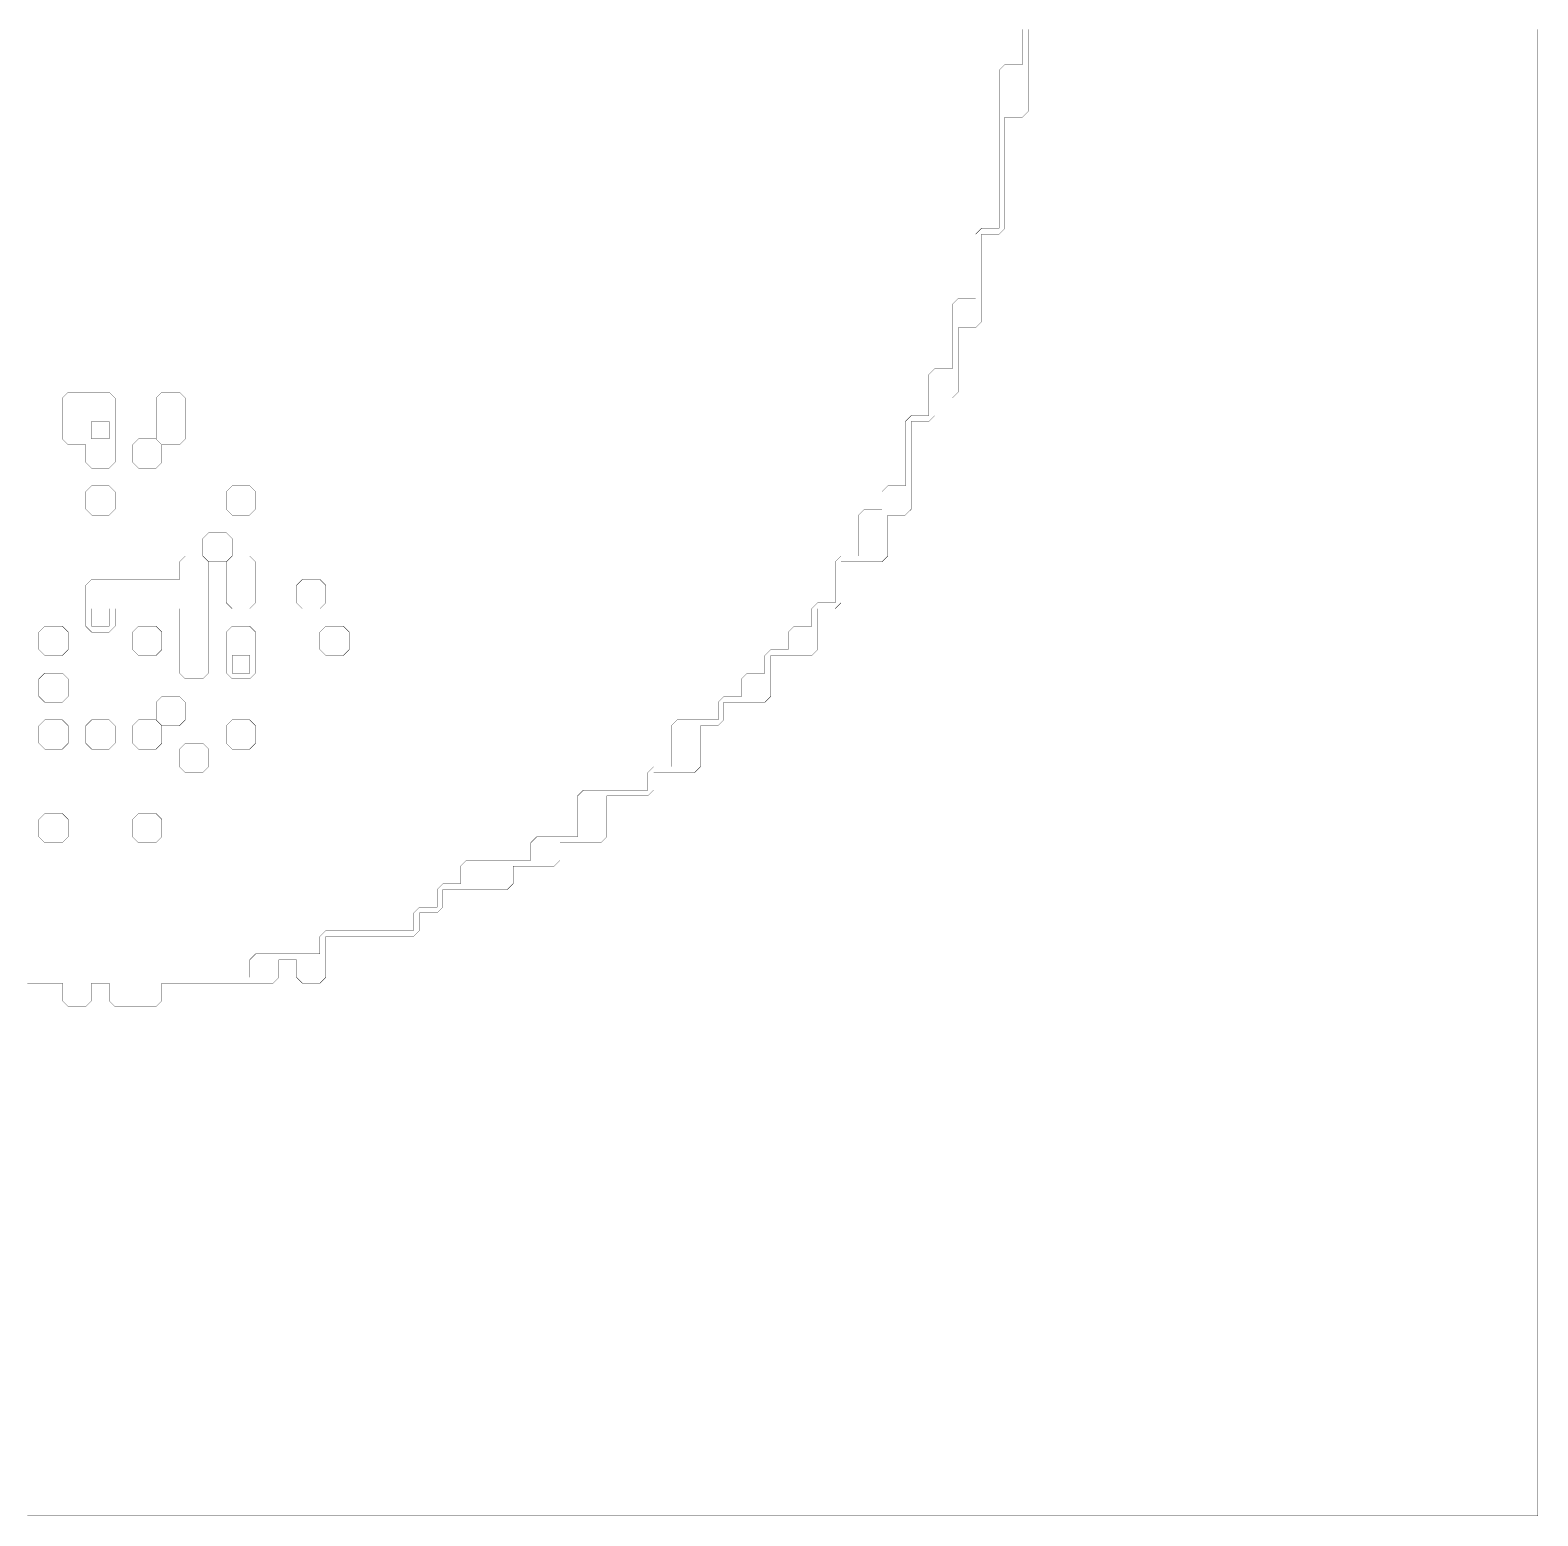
# Model space of a CAD drawing. Header units: metres. Extents: x 0 to 4990, y -4990 to 0.
# Drawn here: x 2476 to 4990, y -4990 to -2511 of the extents above; entities that cross this region are included whole.
import ezdxf

# ---------------------------------------------------------------- set-up
doc = ezdxf.new("R2010")
doc.units = ezdxf.units.M
doc.layers.add('conductor', color=1, linetype='Continuous')
doc.layers.add('substrate', color=5, linetype='Continuous')

msp = doc.modelspace()

# ---------------------------------------------------------------- linework, layer by layer
at = {"layer": 'conductor', "const_width": 0.5}
msp.add_lwpolyline([(2470.703125, -4091.796875), (2480.46875, -4091.796875), (2490.234375, -4091.796875), (2500, -4091.796875), (2509.765625, -4091.796875), (2519.53125, -4091.796875), (2529.296875, -4091.796875), (2539.0625, -4091.796875), (2548.828125, -4091.796875), (2558.59375, -4091.796875), (2568.359375, -4091.796875), (2578.125, -4091.796875), (2587.890625, -4091.796875), (2597.65625, -4091.796875), (2607.421875, -4091.796875), (2617.1875, -4091.796875), (2626.953125, -4091.796875), (2636.71875, -4091.796875), (2646.484375, -4091.796875), (2656.25, -4091.796875), (2666.015625, -4091.796875), (2675.78125, -4091.796875), (2685.546875, -4091.796875), (2695.3125, -4091.796875), (2705.078125, -4091.796875), (2714.84375, -4091.796875), (2724.609375, -4091.796875), (2734.375, -4091.796875), (2744.140625, -4091.796875), (2753.90625, -4091.796875), (2763.671875, -4091.796875), (2773.4375, -4091.796875), (2783.203125, -4091.796875), (2792.96875, -4091.796875), (2802.734375, -4091.796875), (2812.5, -4091.796875), (2822.265625, -4091.796875), (2832.03125, -4091.796875), (2841.796875, -4091.796875), (2841.796875, -4082.03125), (2841.796875, -4072.265625), (2841.796875, -4062.5), (2851.5625, -4052.734375), (2861.328125, -4052.734375), (2871.09375, -4052.734375), (2880.859375, -4052.734375), (2890.625, -4052.734375), (2900.390625, -4052.734375), (2910.15625, -4052.734375), (2919.921875, -4052.734375), (2929.6875, -4052.734375), (2939.453125, -4052.734375), (2949.21875, -4052.734375), (2958.984375, -4052.734375), (2958.984375, -4042.96875), (2958.984375, -4033.203125), (2958.984375, -4023.4375), (2968.75, -4013.671875), (2978.515625, -4013.671875), (2988.28125, -4013.671875), (2998.046875, -4013.671875), (3007.8125, -4013.671875), (3017.578125, -4013.671875), (3027.34375, -4013.671875), (3037.109375, -4013.671875), (3046.875, -4013.671875), (3056.640625, -4013.671875), (3066.40625, -4013.671875), (3076.171875, -4013.671875), (3085.9375, -4013.671875), (3095.703125, -4013.671875), (3105.46875, -4013.671875), (3115.234375, -4013.671875), (3115.234375, -4003.90625), (3115.234375, -3994.140625), (3115.234375, -3984.375), (3125, -3974.609375), (3134.765625, -3974.609375), (3144.53125, -3974.609375), (3154.296875, -3974.609375), (3154.296875, -3964.84375), (3154.296875, -3955.078125), (3154.296875, -3945.3125), (3164.0625, -3935.546875), (3173.828125, -3935.546875), (3183.59375, -3935.546875), (3193.359375, -3935.546875), (3193.359375, -3925.78125), (3193.359375, -3916.015625), (3193.359375, -3906.25), (3203.125, -3896.484375), (3212.890625, -3896.484375), (3222.65625, -3896.484375), (3232.421875, -3896.484375), (3242.1875, -3896.484375), (3251.953125, -3896.484375), (3261.71875, -3896.484375), (3271.484375, -3896.484375), (3281.25, -3896.484375), (3291.015625, -3896.484375), (3300.78125, -3896.484375), (3310.546875, -3896.484375), (3310.546875, -3886.71875), (3310.546875, -3876.953125), (3310.546875, -3867.1875), (3320.3125, -3857.421875), (3330.078125, -3857.421875), (3339.84375, -3857.421875), (3349.609375, -3857.421875), (3359.375, -3857.421875), (3369.140625, -3857.421875), (3378.90625, -3857.421875), (3388.671875, -3857.421875), (3388.671875, -3847.65625), (3388.671875, -3837.890625), (3388.671875, -3828.125), (3388.671875, -3818.359375), (3388.671875, -3808.59375), (3388.671875, -3798.828125), (3388.671875, -3789.0625), (3398.4375, -3779.296875), (3408.203125, -3779.296875), (3417.96875, -3779.296875), (3427.734375, -3779.296875), (3437.5, -3779.296875), (3447.265625, -3779.296875), (3457.03125, -3779.296875), (3466.796875, -3779.296875), (3476.5625, -3779.296875), (3486.328125, -3779.296875), (3496.09375, -3779.296875), (3505.859375, -3779.296875), (3505.859375, -3769.53125), (3505.859375, -3759.765625), (3505.859375, -3750), (3515.625, -3740.234375), (3525.390625, -3740.234375), (3535.15625, -3740.234375), (3544.921875, -3740.234375), (3544.921875, -3730.46875), (3544.921875, -3720.703125), (3544.921875, -3710.9375), (3544.921875, -3701.171875), (3544.921875, -3691.40625), (3544.921875, -3681.640625), (3544.921875, -3671.875), (3554.6875, -3662.109375), (3564.453125, -3662.109375), (3574.21875, -3662.109375), (3583.984375, -3662.109375), (3593.75, -3662.109375), (3603.515625, -3662.109375), (3613.28125, -3662.109375), (3623.046875, -3662.109375), (3623.046875, -3652.34375), (3623.046875, -3642.578125), (3623.046875, -3632.8125), (3632.8125, -3623.046875), (3642.578125, -3623.046875), (3652.34375, -3623.046875), (3662.109375, -3623.046875), (3662.109375, -3613.28125), (3662.109375, -3603.515625), (3662.109375, -3593.75), (3671.875, -3583.984375), (3681.640625, -3583.984375), (3691.40625, -3583.984375), (3701.171875, -3583.984375), (3701.171875, -3574.21875), (3701.171875, -3564.453125), (3701.171875, -3554.6875), (3710.9375, -3544.921875), (3720.703125, -3544.921875), (3730.46875, -3544.921875), (3740.234375, -3544.921875), (3740.234375, -3535.15625), (3740.234375, -3525.390625), (3740.234375, -3515.625), (3750, -3505.859375), (3759.765625, -3505.859375), (3769.53125, -3505.859375), (3779.296875, -3505.859375), (3779.296875, -3496.09375), (3779.296875, -3486.328125), (3779.296875, -3476.5625), (3789.0625, -3466.796875), (3798.828125, -3466.796875), (3808.59375, -3466.796875), (3818.359375, -3466.796875), (3818.359375, -3457.03125), (3818.359375, -3447.265625), (3818.359375, -3437.5), (3818.359375, -3427.734375), (3818.359375, -3417.96875), (3818.359375, -3408.203125), (3818.359375, -3398.4375), (3828.125, -3388.671875), (3837.890625, -3388.671875), (3847.65625, -3388.671875), (3857.421875, -3388.671875), (3857.421875, -3378.90625), (3857.421875, -3369.140625), (3857.421875, -3359.375), (3857.421875, -3349.609375), (3857.421875, -3339.84375), (3857.421875, -3330.078125), (3857.421875, -3320.3125), (3867.1875, -3310.546875), (3876.953125, -3310.546875), (3886.71875, -3310.546875), (3896.484375, -3310.546875), (3896.484375, -3300.78125), (3896.484375, -3291.015625), (3896.484375, -3281.25), (3906.25, -3271.484375), (3916.015625, -3271.484375), (3925.78125, -3271.484375), (3935.546875, -3271.484375), (3935.546875, -3261.71875), (3935.546875, -3251.953125), (3935.546875, -3242.1875), (3935.546875, -3232.421875), (3935.546875, -3222.65625), (3935.546875, -3212.890625), (3935.546875, -3203.125), (3935.546875, -3193.359375), (3935.546875, -3183.59375), (3935.546875, -3173.828125), (3935.546875, -3164.0625), (3945.3125, -3154.296875), (3955.078125, -3154.296875), (3964.84375, -3154.296875), (3974.609375, -3154.296875), (3974.609375, -3144.53125), (3974.609375, -3134.765625), (3974.609375, -3125), (3974.609375, -3115.234375), (3974.609375, -3105.46875), (3974.609375, -3095.703125), (3974.609375, -3085.9375), (3984.375, -3076.171875), (3994.140625, -3076.171875), (4003.90625, -3076.171875), (4013.671875, -3076.171875), (4013.671875, -3066.40625), (4013.671875, -3056.640625), (4013.671875, -3046.875), (4013.671875, -3037.109375), (4013.671875, -3027.34375), (4013.671875, -3017.578125), (4013.671875, -3007.8125), (4013.671875, -2998.046875), (4013.671875, -2988.28125), (4013.671875, -2978.515625), (4013.671875, -2968.75), (4023.4375, -2958.984375), (4033.203125, -2958.984375), (4042.96875, -2958.984375), (4052.734375, -2958.984375), (4052.734375, -2949.21875), (4052.734375, -2939.453125), (4052.734375, -2929.6875), (4052.734375, -2919.921875), (4052.734375, -2910.15625), (4052.734375, -2900.390625), (4052.734375, -2890.625), (4052.734375, -2880.859375), (4052.734375, -2871.09375), (4052.734375, -2861.328125), (4052.734375, -2851.5625), (4062.5, -2841.796875), (4072.265625, -2841.796875), (4082.03125, -2841.796875), (4091.796875, -2841.796875), (4091.796875, -2832.03125), (4091.796875, -2822.265625), (4091.796875, -2812.5), (4091.796875, -2802.734375), (4091.796875, -2792.96875), (4091.796875, -2783.203125), (4091.796875, -2773.4375), (4091.796875, -2763.671875), (4091.796875, -2753.90625), (4091.796875, -2744.140625), (4091.796875, -2734.375), (4091.796875, -2724.609375), (4091.796875, -2714.84375), (4091.796875, -2705.078125), (4091.796875, -2695.3125), (4091.796875, -2685.546875), (4091.796875, -2675.78125), (4091.796875, -2666.015625), (4091.796875, -2656.25), (4091.796875, -2646.484375), (4091.796875, -2636.71875), (4091.796875, -2626.953125), (4091.796875, -2617.1875), (4091.796875, -2607.421875), (4091.796875, -2597.65625), (4091.796875, -2587.890625), (4091.796875, -2578.125), (4101.5625, -2568.359375), (4111.328125, -2568.359375), (4121.09375, -2568.359375), (4130.859375, -2568.359375), (4130.859375, -2558.59375), (4130.859375, -2548.828125), (4130.859375, -2539.0625), (4130.859375, -2529.296875), (4130.859375, -2519.53125), (4130.859375, -2509.765625)], dxfattribs=at)
for points in [[(2529.296875, -3125), (2539.0625, -3115.234375), (2548.828125, -3115.234375), (2558.59375, -3115.234375), (2568.359375, -3115.234375), (2578.125, -3115.234375), (2587.890625, -3115.234375), (2597.65625, -3115.234375), (2607.421875, -3115.234375), (2617.1875, -3125), (2617.1875, -3134.765625), (2617.1875, -3144.53125), (2617.1875, -3154.296875), (2617.1875, -3164.0625), (2617.1875, -3173.828125), (2617.1875, -3183.59375), (2617.1875, -3193.359375), (2617.1875, -3203.125), (2617.1875, -3212.890625), (2617.1875, -3222.65625), (2617.1875, -3232.421875), (2607.421875, -3242.1875), (2597.65625, -3242.1875), (2587.890625, -3242.1875), (2578.125, -3242.1875), (2568.359375, -3232.421875), (2568.359375, -3222.65625), (2568.359375, -3212.890625), (2568.359375, -3203.125), (2558.59375, -3203.125), (2548.828125, -3203.125), (2539.0625, -3203.125), (2529.296875, -3193.359375), (2529.296875, -3183.59375), (2529.296875, -3173.828125), (2529.296875, -3164.0625), (2529.296875, -3154.296875), (2529.296875, -3144.53125), (2529.296875, -3134.765625)], [(2685.546875, -3125), (2695.3125, -3115.234375), (2705.078125, -3115.234375), (2714.84375, -3115.234375), (2724.609375, -3115.234375), (2734.375, -3125), (2734.375, -3134.765625), (2734.375, -3144.53125), (2734.375, -3154.296875), (2734.375, -3164.0625), (2734.375, -3173.828125), (2734.375, -3183.59375), (2734.375, -3193.359375), (2724.609375, -3203.125), (2714.84375, -3203.125), (2705.078125, -3203.125), (2695.3125, -3203.125), (2685.546875, -3193.359375), (2685.546875, -3183.59375), (2685.546875, -3173.828125), (2685.546875, -3164.0625), (2685.546875, -3154.296875), (2685.546875, -3144.53125), (2685.546875, -3134.765625)], [(2646.484375, -3203.125), (2656.25, -3193.359375), (2666.015625, -3193.359375), (2675.78125, -3193.359375), (2685.546875, -3193.359375), (2695.3125, -3203.125), (2695.3125, -3212.890625), (2695.3125, -3222.65625), (2695.3125, -3232.421875), (2685.546875, -3242.1875), (2675.78125, -3242.1875), (2666.015625, -3242.1875), (2656.25, -3242.1875), (2646.484375, -3232.421875), (2646.484375, -3222.65625), (2646.484375, -3212.890625)], [(2568.359375, -3281.25), (2578.125, -3271.484375), (2587.890625, -3271.484375), (2597.65625, -3271.484375), (2607.421875, -3271.484375), (2617.1875, -3281.25), (2617.1875, -3291.015625), (2617.1875, -3300.78125), (2617.1875, -3310.546875), (2607.421875, -3320.3125), (2597.65625, -3320.3125), (2587.890625, -3320.3125), (2578.125, -3320.3125), (2568.359375, -3310.546875), (2568.359375, -3300.78125), (2568.359375, -3291.015625)], [(2802.734375, -3281.25), (2812.5, -3271.484375), (2822.265625, -3271.484375), (2832.03125, -3271.484375), (2841.796875, -3271.484375), (2851.5625, -3281.25), (2851.5625, -3291.015625), (2851.5625, -3300.78125), (2851.5625, -3310.546875), (2841.796875, -3320.3125), (2832.03125, -3320.3125), (2822.265625, -3320.3125), (2812.5, -3320.3125), (2802.734375, -3310.546875), (2802.734375, -3300.78125), (2802.734375, -3291.015625)], [(2763.671875, -3359.375), (2773.4375, -3349.609375), (2783.203125, -3349.609375), (2792.96875, -3349.609375), (2802.734375, -3349.609375), (2812.5, -3359.375), (2812.5, -3369.140625), (2812.5, -3378.90625), (2812.5, -3388.671875), (2802.734375, -3398.4375), (2792.96875, -3398.4375), (2783.203125, -3398.4375), (2773.4375, -3398.4375), (2763.671875, -3388.671875), (2763.671875, -3378.90625), (2763.671875, -3369.140625)], [(2724.609375, -3398.4375), (2734.375, -3388.671875), (2744.140625, -3388.671875), (2753.90625, -3388.671875), (2763.671875, -3388.671875), (2773.4375, -3398.4375), (2773.4375, -3408.203125), (2773.4375, -3417.96875), (2773.4375, -3427.734375), (2773.4375, -3437.5), (2773.4375, -3447.265625), (2773.4375, -3457.03125), (2773.4375, -3466.796875), (2773.4375, -3476.5625), (2773.4375, -3486.328125), (2773.4375, -3496.09375), (2773.4375, -3505.859375), (2773.4375, -3515.625), (2773.4375, -3525.390625), (2773.4375, -3535.15625), (2773.4375, -3544.921875), (2773.4375, -3554.6875), (2773.4375, -3564.453125), (2773.4375, -3574.21875), (2773.4375, -3583.984375), (2763.671875, -3593.75), (2753.90625, -3593.75), (2744.140625, -3593.75), (2734.375, -3593.75), (2724.609375, -3583.984375), (2724.609375, -3574.21875), (2724.609375, -3564.453125), (2724.609375, -3554.6875), (2724.609375, -3544.921875), (2724.609375, -3535.15625), (2724.609375, -3525.390625), (2724.609375, -3515.625), (2724.609375, -3505.859375), (2724.609375, -3496.09375), (2724.609375, -3486.328125), (2724.609375, -3476.5625), (2714.84375, -3476.5625), (2705.078125, -3476.5625), (2695.3125, -3476.5625), (2685.546875, -3476.5625), (2675.78125, -3476.5625), (2666.015625, -3476.5625), (2656.25, -3476.5625), (2646.484375, -3476.5625), (2636.71875, -3476.5625), (2626.953125, -3476.5625), (2617.1875, -3476.5625), (2617.1875, -3486.328125), (2617.1875, -3496.09375), (2617.1875, -3505.859375), (2607.421875, -3515.625), (2597.65625, -3515.625), (2587.890625, -3515.625), (2578.125, -3515.625), (2568.359375, -3505.859375), (2568.359375, -3496.09375), (2568.359375, -3486.328125), (2568.359375, -3476.5625), (2568.359375, -3466.796875), (2568.359375, -3457.03125), (2568.359375, -3447.265625), (2568.359375, -3437.5), (2578.125, -3427.734375), (2587.890625, -3427.734375), (2597.65625, -3427.734375), (2607.421875, -3427.734375), (2617.1875, -3427.734375), (2626.953125, -3427.734375), (2636.71875, -3427.734375), (2646.484375, -3427.734375), (2656.25, -3427.734375), (2666.015625, -3427.734375), (2675.78125, -3427.734375), (2685.546875, -3427.734375), (2695.3125, -3427.734375), (2705.078125, -3427.734375), (2714.84375, -3427.734375), (2724.609375, -3427.734375), (2724.609375, -3417.96875), (2724.609375, -3408.203125)], [(2802.734375, -3398.4375), (2812.5, -3388.671875), (2822.265625, -3388.671875), (2832.03125, -3388.671875), (2841.796875, -3388.671875), (2851.5625, -3398.4375), (2851.5625, -3408.203125), (2851.5625, -3417.96875), (2851.5625, -3427.734375), (2851.5625, -3437.5), (2851.5625, -3447.265625), (2851.5625, -3457.03125), (2851.5625, -3466.796875), (2841.796875, -3476.5625), (2832.03125, -3476.5625), (2822.265625, -3476.5625), (2812.5, -3476.5625), (2802.734375, -3466.796875), (2802.734375, -3457.03125), (2802.734375, -3447.265625), (2802.734375, -3437.5), (2802.734375, -3427.734375), (2802.734375, -3417.96875), (2802.734375, -3408.203125)], [(2919.921875, -3437.5), (2929.6875, -3427.734375), (2939.453125, -3427.734375), (2949.21875, -3427.734375), (2958.984375, -3427.734375), (2968.75, -3437.5), (2968.75, -3447.265625), (2968.75, -3457.03125), (2968.75, -3466.796875), (2958.984375, -3476.5625), (2949.21875, -3476.5625), (2939.453125, -3476.5625), (2929.6875, -3476.5625), (2919.921875, -3466.796875), (2919.921875, -3457.03125), (2919.921875, -3447.265625)], [(2490.234375, -3515.625), (2500, -3505.859375), (2509.765625, -3505.859375), (2519.53125, -3505.859375), (2529.296875, -3505.859375), (2539.0625, -3515.625), (2539.0625, -3525.390625), (2539.0625, -3535.15625), (2539.0625, -3544.921875), (2529.296875, -3554.6875), (2519.53125, -3554.6875), (2509.765625, -3554.6875), (2500, -3554.6875), (2490.234375, -3544.921875), (2490.234375, -3535.15625), (2490.234375, -3525.390625)], [(2646.484375, -3515.625), (2656.25, -3505.859375), (2666.015625, -3505.859375), (2675.78125, -3505.859375), (2685.546875, -3505.859375), (2695.3125, -3515.625), (2695.3125, -3525.390625), (2695.3125, -3535.15625), (2695.3125, -3544.921875), (2685.546875, -3554.6875), (2675.78125, -3554.6875), (2666.015625, -3554.6875), (2656.25, -3554.6875), (2646.484375, -3544.921875), (2646.484375, -3535.15625), (2646.484375, -3525.390625)], [(2802.734375, -3515.625), (2812.5, -3505.859375), (2822.265625, -3505.859375), (2832.03125, -3505.859375), (2841.796875, -3505.859375), (2851.5625, -3515.625), (2851.5625, -3525.390625), (2851.5625, -3535.15625), (2851.5625, -3544.921875), (2851.5625, -3554.6875), (2851.5625, -3564.453125), (2851.5625, -3574.21875), (2851.5625, -3583.984375), (2841.796875, -3593.75), (2832.03125, -3593.75), (2822.265625, -3593.75), (2812.5, -3593.75), (2802.734375, -3583.984375), (2802.734375, -3574.21875), (2802.734375, -3564.453125), (2802.734375, -3554.6875), (2802.734375, -3544.921875), (2802.734375, -3535.15625), (2802.734375, -3525.390625)], [(2958.984375, -3515.625), (2968.75, -3505.859375), (2978.515625, -3505.859375), (2988.28125, -3505.859375), (2998.046875, -3505.859375), (3007.8125, -3515.625), (3007.8125, -3525.390625), (3007.8125, -3535.15625), (3007.8125, -3544.921875), (2998.046875, -3554.6875), (2988.28125, -3554.6875), (2978.515625, -3554.6875), (2968.75, -3554.6875), (2958.984375, -3544.921875), (2958.984375, -3535.15625), (2958.984375, -3525.390625)], [(2490.234375, -3593.75), (2500, -3583.984375), (2509.765625, -3583.984375), (2519.53125, -3583.984375), (2529.296875, -3583.984375), (2539.0625, -3593.75), (2539.0625, -3603.515625), (2539.0625, -3613.28125), (2539.0625, -3623.046875), (2529.296875, -3632.8125), (2519.53125, -3632.8125), (2509.765625, -3632.8125), (2500, -3632.8125), (2490.234375, -3623.046875), (2490.234375, -3613.28125), (2490.234375, -3603.515625)], [(2685.546875, -3632.8125), (2695.3125, -3623.046875), (2705.078125, -3623.046875), (2714.84375, -3623.046875), (2724.609375, -3623.046875), (2734.375, -3632.8125), (2734.375, -3642.578125), (2734.375, -3652.34375), (2734.375, -3662.109375), (2724.609375, -3671.875), (2714.84375, -3671.875), (2705.078125, -3671.875), (2695.3125, -3671.875), (2685.546875, -3662.109375), (2685.546875, -3652.34375), (2685.546875, -3642.578125)], [(2490.234375, -3671.875), (2500, -3662.109375), (2509.765625, -3662.109375), (2519.53125, -3662.109375), (2529.296875, -3662.109375), (2539.0625, -3671.875), (2539.0625, -3681.640625), (2539.0625, -3691.40625), (2539.0625, -3701.171875), (2529.296875, -3710.9375), (2519.53125, -3710.9375), (2509.765625, -3710.9375), (2500, -3710.9375), (2490.234375, -3701.171875), (2490.234375, -3691.40625), (2490.234375, -3681.640625)], [(2568.359375, -3671.875), (2578.125, -3662.109375), (2587.890625, -3662.109375), (2597.65625, -3662.109375), (2607.421875, -3662.109375), (2617.1875, -3671.875), (2617.1875, -3681.640625), (2617.1875, -3691.40625), (2617.1875, -3701.171875), (2607.421875, -3710.9375), (2597.65625, -3710.9375), (2587.890625, -3710.9375), (2578.125, -3710.9375), (2568.359375, -3701.171875), (2568.359375, -3691.40625), (2568.359375, -3681.640625)], [(2646.484375, -3671.875), (2656.25, -3662.109375), (2666.015625, -3662.109375), (2675.78125, -3662.109375), (2685.546875, -3662.109375), (2695.3125, -3671.875), (2695.3125, -3681.640625), (2695.3125, -3691.40625), (2695.3125, -3701.171875), (2685.546875, -3710.9375), (2675.78125, -3710.9375), (2666.015625, -3710.9375), (2656.25, -3710.9375), (2646.484375, -3701.171875), (2646.484375, -3691.40625), (2646.484375, -3681.640625)], [(2802.734375, -3671.875), (2812.5, -3662.109375), (2822.265625, -3662.109375), (2832.03125, -3662.109375), (2841.796875, -3662.109375), (2851.5625, -3671.875), (2851.5625, -3681.640625), (2851.5625, -3691.40625), (2851.5625, -3701.171875), (2841.796875, -3710.9375), (2832.03125, -3710.9375), (2822.265625, -3710.9375), (2812.5, -3710.9375), (2802.734375, -3701.171875), (2802.734375, -3691.40625), (2802.734375, -3681.640625)], [(2724.609375, -3710.9375), (2734.375, -3701.171875), (2744.140625, -3701.171875), (2753.90625, -3701.171875), (2763.671875, -3701.171875), (2773.4375, -3710.9375), (2773.4375, -3720.703125), (2773.4375, -3730.46875), (2773.4375, -3740.234375), (2763.671875, -3750), (2753.90625, -3750), (2744.140625, -3750), (2734.375, -3750), (2724.609375, -3740.234375), (2724.609375, -3730.46875), (2724.609375, -3720.703125)], [(2490.234375, -3828.125), (2500, -3818.359375), (2509.765625, -3818.359375), (2519.53125, -3818.359375), (2529.296875, -3818.359375), (2539.0625, -3828.125), (2539.0625, -3837.890625), (2539.0625, -3847.65625), (2539.0625, -3857.421875), (2529.296875, -3867.1875), (2519.53125, -3867.1875), (2509.765625, -3867.1875), (2500, -3867.1875), (2490.234375, -3857.421875), (2490.234375, -3847.65625), (2490.234375, -3837.890625)], [(2646.484375, -3828.125), (2656.25, -3818.359375), (2666.015625, -3818.359375), (2675.78125, -3818.359375), (2685.546875, -3818.359375), (2695.3125, -3828.125), (2695.3125, -3837.890625), (2695.3125, -3847.65625), (2695.3125, -3857.421875), (2685.546875, -3867.1875), (2675.78125, -3867.1875), (2666.015625, -3867.1875), (2656.25, -3867.1875), (2646.484375, -3857.421875), (2646.484375, -3847.65625), (2646.484375, -3837.890625)]]:
    msp.add_lwpolyline(points, close=True, dxfattribs=at)
at = {"layer": 'substrate', "const_width": 0.5}
for points in [[(2470.703125, -4990.234375), (2480.46875, -4990.234375), (2490.234375, -4990.234375), (2500, -4990.234375), (2509.765625, -4990.234375), (2519.53125, -4990.234375), (2529.296875, -4990.234375), (2539.0625, -4990.234375), (2548.828125, -4990.234375), (2558.59375, -4990.234375), (2568.359375, -4990.234375), (2578.125, -4990.234375), (2587.890625, -4990.234375), (2597.65625, -4990.234375), (2607.421875, -4990.234375), (2617.1875, -4990.234375), (2626.953125, -4990.234375), (2636.71875, -4990.234375), (2646.484375, -4990.234375), (2656.25, -4990.234375), (2666.015625, -4990.234375), (2675.78125, -4990.234375), (2685.546875, -4990.234375), (2695.3125, -4990.234375), (2705.078125, -4990.234375), (2714.84375, -4990.234375), (2724.609375, -4990.234375), (2734.375, -4990.234375), (2744.140625, -4990.234375), (2753.90625, -4990.234375), (2763.671875, -4990.234375), (2773.4375, -4990.234375), (2783.203125, -4990.234375), (2792.96875, -4990.234375), (2802.734375, -4990.234375), (2812.5, -4990.234375), (2822.265625, -4990.234375), (2832.03125, -4990.234375), (2841.796875, -4990.234375), (2851.5625, -4990.234375), (2861.328125, -4990.234375), (2871.09375, -4990.234375), (2880.859375, -4990.234375), (2890.625, -4990.234375), (2900.390625, -4990.234375), (2910.15625, -4990.234375), (2919.921875, -4990.234375), (2929.6875, -4990.234375), (2939.453125, -4990.234375), (2949.21875, -4990.234375), (2958.984375, -4990.234375), (2968.75, -4990.234375), (2978.515625, -4990.234375), (2988.28125, -4990.234375), (2998.046875, -4990.234375), (3007.8125, -4990.234375), (3017.578125, -4990.234375), (3027.34375, -4990.234375), (3037.109375, -4990.234375), (3046.875, -4990.234375), (3056.640625, -4990.234375), (3066.40625, -4990.234375), (3076.171875, -4990.234375), (3085.9375, -4990.234375), (3095.703125, -4990.234375), (3105.46875, -4990.234375), (3115.234375, -4990.234375), (3125, -4990.234375), (3134.765625, -4990.234375), (3144.53125, -4990.234375), (3154.296875, -4990.234375), (3164.0625, -4990.234375), (3173.828125, -4990.234375), (3183.59375, -4990.234375), (3193.359375, -4990.234375), (3203.125, -4990.234375), (3212.890625, -4990.234375), (3222.65625, -4990.234375), (3232.421875, -4990.234375), (3242.1875, -4990.234375), (3251.953125, -4990.234375), (3261.71875, -4990.234375), (3271.484375, -4990.234375), (3281.25, -4990.234375), (3291.015625, -4990.234375), (3300.78125, -4990.234375), (3310.546875, -4990.234375), (3320.3125, -4990.234375), (3330.078125, -4990.234375), (3339.84375, -4990.234375), (3349.609375, -4990.234375), (3359.375, -4990.234375), (3369.140625, -4990.234375), (3378.90625, -4990.234375), (3388.671875, -4990.234375), (3398.4375, -4990.234375), (3408.203125, -4990.234375), (3417.96875, -4990.234375), (3427.734375, -4990.234375), (3437.5, -4990.234375), (3447.265625, -4990.234375), (3457.03125, -4990.234375), (3466.796875, -4990.234375), (3476.5625, -4990.234375), (3486.328125, -4990.234375), (3496.09375, -4990.234375), (3505.859375, -4990.234375), (3515.625, -4990.234375), (3525.390625, -4990.234375), (3535.15625, -4990.234375), (3544.921875, -4990.234375), (3554.6875, -4990.234375), (3564.453125, -4990.234375), (3574.21875, -4990.234375), (3583.984375, -4990.234375), (3593.75, -4990.234375), (3603.515625, -4990.234375), (3613.28125, -4990.234375), (3623.046875, -4990.234375), (3632.8125, -4990.234375), (3642.578125, -4990.234375), (3652.34375, -4990.234375), (3662.109375, -4990.234375), (3671.875, -4990.234375), (3681.640625, -4990.234375), (3691.40625, -4990.234375), (3701.171875, -4990.234375), (3710.9375, -4990.234375), (3720.703125, -4990.234375), (3730.46875, -4990.234375), (3740.234375, -4990.234375), (3750, -4990.234375), (3759.765625, -4990.234375), (3769.53125, -4990.234375), (3779.296875, -4990.234375), (3789.0625, -4990.234375), (3798.828125, -4990.234375), (3808.59375, -4990.234375), (3818.359375, -4990.234375), (3828.125, -4990.234375), (3837.890625, -4990.234375), (3847.65625, -4990.234375), (3857.421875, -4990.234375), (3867.1875, -4990.234375), (3876.953125, -4990.234375), (3886.71875, -4990.234375), (3896.484375, -4990.234375), (3906.25, -4990.234375), (3916.015625, -4990.234375), (3925.78125, -4990.234375), (3935.546875, -4990.234375), (3945.3125, -4990.234375), (3955.078125, -4990.234375), (3964.84375, -4990.234375), (3974.609375, -4990.234375), (3984.375, -4990.234375), (3994.140625, -4990.234375), (4003.90625, -4990.234375), (4013.671875, -4990.234375), (4023.4375, -4990.234375), (4033.203125, -4990.234375), (4042.96875, -4990.234375), (4052.734375, -4990.234375), (4062.5, -4990.234375), (4072.265625, -4990.234375), (4082.03125, -4990.234375), (4091.796875, -4990.234375), (4101.5625, -4990.234375), (4111.328125, -4990.234375), (4121.09375, -4990.234375), (4130.859375, -4990.234375), (4140.625, -4990.234375), (4150.390625, -4990.234375), (4160.15625, -4990.234375), (4169.921875, -4990.234375), (4179.6875, -4990.234375), (4189.453125, -4990.234375), (4199.21875, -4990.234375), (4208.984375, -4990.234375), (4218.75, -4990.234375), (4228.515625, -4990.234375), (4238.28125, -4990.234375), (4248.046875, -4990.234375), (4257.8125, -4990.234375), (4267.578125, -4990.234375), (4277.34375, -4990.234375), (4287.109375, -4990.234375), (4296.875, -4990.234375), (4306.640625, -4990.234375), (4316.40625, -4990.234375), (4326.171875, -4990.234375), (4335.9375, -4990.234375), (4345.703125, -4990.234375), (4355.46875, -4990.234375), (4365.234375, -4990.234375), (4375, -4990.234375), (4384.765625, -4990.234375), (4394.53125, -4990.234375), (4404.296875, -4990.234375), (4414.0625, -4990.234375), (4423.828125, -4990.234375), (4433.59375, -4990.234375), (4443.359375, -4990.234375), (4453.125, -4990.234375), (4462.890625, -4990.234375), (4472.65625, -4990.234375), (4482.421875, -4990.234375), (4492.1875, -4990.234375), (4501.953125, -4990.234375), (4511.71875, -4990.234375), (4521.484375, -4990.234375), (4531.25, -4990.234375), (4541.015625, -4990.234375), (4550.78125, -4990.234375), (4560.546875, -4990.234375), (4570.3125, -4990.234375), (4580.078125, -4990.234375), (4589.84375, -4990.234375), (4599.609375, -4990.234375), (4609.375, -4990.234375), (4619.140625, -4990.234375), (4628.90625, -4990.234375), (4638.671875, -4990.234375), (4648.4375, -4990.234375), (4658.203125, -4990.234375), (4667.96875, -4990.234375), (4677.734375, -4990.234375), (4687.5, -4990.234375), (4697.265625, -4990.234375), (4707.03125, -4990.234375), (4716.796875, -4990.234375), (4726.5625, -4990.234375), (4736.328125, -4990.234375), (4746.09375, -4990.234375), (4755.859375, -4990.234375), (4765.625, -4990.234375), (4775.390625, -4990.234375), (4785.15625, -4990.234375), (4794.921875, -4990.234375), (4804.6875, -4990.234375), (4814.453125, -4990.234375), (4824.21875, -4990.234375), (4833.984375, -4990.234375), (4843.75, -4990.234375), (4853.515625, -4990.234375), (4863.28125, -4990.234375), (4873.046875, -4990.234375), (4882.8125, -4990.234375), (4892.578125, -4990.234375), (4902.34375, -4990.234375), (4912.109375, -4990.234375), (4921.875, -4990.234375), (4931.640625, -4990.234375), (4941.40625, -4990.234375), (4951.171875, -4990.234375), (4960.9375, -4990.234375), (4970.703125, -4990.234375), (4980.46875, -4990.234375), (4990.234375, -4990.234375), (4990.234375, -4980.46875), (4990.234375, -4970.703125), (4990.234375, -4960.9375), (4990.234375, -4951.171875), (4990.234375, -4941.40625), (4990.234375, -4931.640625), (4990.234375, -4921.875), (4990.234375, -4912.109375), (4990.234375, -4902.34375), (4990.234375, -4892.578125), (4990.234375, -4882.8125), (4990.234375, -4873.046875), (4990.234375, -4863.28125), (4990.234375, -4853.515625), (4990.234375, -4843.75), (4990.234375, -4833.984375), (4990.234375, -4824.21875), (4990.234375, -4814.453125), (4990.234375, -4804.6875), (4990.234375, -4794.921875), (4990.234375, -4785.15625), (4990.234375, -4775.390625), (4990.234375, -4765.625), (4990.234375, -4755.859375), (4990.234375, -4746.09375), (4990.234375, -4736.328125), (4990.234375, -4726.5625), (4990.234375, -4716.796875), (4990.234375, -4707.03125), (4990.234375, -4697.265625), (4990.234375, -4687.5), (4990.234375, -4677.734375), (4990.234375, -4667.96875), (4990.234375, -4658.203125), (4990.234375, -4648.4375), (4990.234375, -4638.671875), (4990.234375, -4628.90625), (4990.234375, -4619.140625), (4990.234375, -4609.375), (4990.234375, -4599.609375), (4990.234375, -4589.84375), (4990.234375, -4580.078125), (4990.234375, -4570.3125), (4990.234375, -4560.546875), (4990.234375, -4550.78125), (4990.234375, -4541.015625), (4990.234375, -4531.25), (4990.234375, -4521.484375), (4990.234375, -4511.71875), (4990.234375, -4501.953125), (4990.234375, -4492.1875), (4990.234375, -4482.421875), (4990.234375, -4472.65625), (4990.234375, -4462.890625), (4990.234375, -4453.125), (4990.234375, -4443.359375), (4990.234375, -4433.59375), (4990.234375, -4423.828125), (4990.234375, -4414.0625), (4990.234375, -4404.296875), (4990.234375, -4394.53125), (4990.234375, -4384.765625), (4990.234375, -4375), (4990.234375, -4365.234375), (4990.234375, -4355.46875), (4990.234375, -4345.703125), (4990.234375, -4335.9375), (4990.234375, -4326.171875), (4990.234375, -4316.40625), (4990.234375, -4306.640625), (4990.234375, -4296.875), (4990.234375, -4287.109375), (4990.234375, -4277.34375), (4990.234375, -4267.578125), (4990.234375, -4257.8125), (4990.234375, -4248.046875), (4990.234375, -4238.28125), (4990.234375, -4228.515625), (4990.234375, -4218.75), (4990.234375, -4208.984375), (4990.234375, -4199.21875), (4990.234375, -4189.453125), (4990.234375, -4179.6875), (4990.234375, -4169.921875), (4990.234375, -4160.15625), (4990.234375, -4150.390625), (4990.234375, -4140.625), (4990.234375, -4130.859375), (4990.234375, -4121.09375), (4990.234375, -4111.328125), (4990.234375, -4101.5625), (4990.234375, -4091.796875), (4990.234375, -4082.03125), (4990.234375, -4072.265625), (4990.234375, -4062.5), (4990.234375, -4052.734375), (4990.234375, -4042.96875), (4990.234375, -4033.203125), (4990.234375, -4023.4375), (4990.234375, -4013.671875), (4990.234375, -4003.90625), (4990.234375, -3994.140625), (4990.234375, -3984.375), (4990.234375, -3974.609375), (4990.234375, -3964.84375), (4990.234375, -3955.078125), (4990.234375, -3945.3125), (4990.234375, -3935.546875), (4990.234375, -3925.78125), (4990.234375, -3916.015625), (4990.234375, -3906.25), (4990.234375, -3896.484375), (4990.234375, -3886.71875), (4990.234375, -3876.953125), (4990.234375, -3867.1875), (4990.234375, -3857.421875), (4990.234375, -3847.65625), (4990.234375, -3837.890625), (4990.234375, -3828.125), (4990.234375, -3818.359375), (4990.234375, -3808.59375), (4990.234375, -3798.828125), (4990.234375, -3789.0625), (4990.234375, -3779.296875), (4990.234375, -3769.53125), (4990.234375, -3759.765625), (4990.234375, -3750), (4990.234375, -3740.234375), (4990.234375, -3730.46875), (4990.234375, -3720.703125), (4990.234375, -3710.9375), (4990.234375, -3701.171875), (4990.234375, -3691.40625), (4990.234375, -3681.640625), (4990.234375, -3671.875), (4990.234375, -3662.109375), (4990.234375, -3652.34375), (4990.234375, -3642.578125), (4990.234375, -3632.8125), (4990.234375, -3623.046875), (4990.234375, -3613.28125), (4990.234375, -3603.515625), (4990.234375, -3593.75), (4990.234375, -3583.984375), (4990.234375, -3574.21875), (4990.234375, -3564.453125), (4990.234375, -3554.6875), (4990.234375, -3544.921875), (4990.234375, -3535.15625), (4990.234375, -3525.390625), (4990.234375, -3515.625), (4990.234375, -3505.859375), (4990.234375, -3496.09375), (4990.234375, -3486.328125), (4990.234375, -3476.5625), (4990.234375, -3466.796875), (4990.234375, -3457.03125), (4990.234375, -3447.265625), (4990.234375, -3437.5), (4990.234375, -3427.734375), (4990.234375, -3417.96875), (4990.234375, -3408.203125), (4990.234375, -3398.4375), (4990.234375, -3388.671875), (4990.234375, -3378.90625), (4990.234375, -3369.140625), (4990.234375, -3359.375), (4990.234375, -3349.609375), (4990.234375, -3339.84375), (4990.234375, -3330.078125), (4990.234375, -3320.3125), (4990.234375, -3310.546875), (4990.234375, -3300.78125), (4990.234375, -3291.015625), (4990.234375, -3281.25), (4990.234375, -3271.484375), (4990.234375, -3261.71875), (4990.234375, -3251.953125), (4990.234375, -3242.1875), (4990.234375, -3232.421875), (4990.234375, -3222.65625), (4990.234375, -3212.890625), (4990.234375, -3203.125), (4990.234375, -3193.359375), (4990.234375, -3183.59375), (4990.234375, -3173.828125), (4990.234375, -3164.0625), (4990.234375, -3154.296875), (4990.234375, -3144.53125), (4990.234375, -3134.765625), (4990.234375, -3125), (4990.234375, -3115.234375), (4990.234375, -3105.46875), (4990.234375, -3095.703125), (4990.234375, -3085.9375), (4990.234375, -3076.171875), (4990.234375, -3066.40625), (4990.234375, -3056.640625), (4990.234375, -3046.875), (4990.234375, -3037.109375), (4990.234375, -3027.34375), (4990.234375, -3017.578125), (4990.234375, -3007.8125), (4990.234375, -2998.046875), (4990.234375, -2988.28125), (4990.234375, -2978.515625), (4990.234375, -2968.75), (4990.234375, -2958.984375), (4990.234375, -2949.21875), (4990.234375, -2939.453125), (4990.234375, -2929.6875), (4990.234375, -2919.921875), (4990.234375, -2910.15625), (4990.234375, -2900.390625), (4990.234375, -2890.625), (4990.234375, -2880.859375), (4990.234375, -2871.09375), (4990.234375, -2861.328125), (4990.234375, -2851.5625), (4990.234375, -2841.796875), (4990.234375, -2832.03125), (4990.234375, -2822.265625), (4990.234375, -2812.5), (4990.234375, -2802.734375), (4990.234375, -2792.96875), (4990.234375, -2783.203125), (4990.234375, -2773.4375), (4990.234375, -2763.671875), (4990.234375, -2753.90625), (4990.234375, -2744.140625), (4990.234375, -2734.375), (4990.234375, -2724.609375), (4990.234375, -2714.84375), (4990.234375, -2705.078125), (4990.234375, -2695.3125), (4990.234375, -2685.546875), (4990.234375, -2675.78125), (4990.234375, -2666.015625), (4990.234375, -2656.25), (4990.234375, -2646.484375), (4990.234375, -2636.71875), (4990.234375, -2626.953125), (4990.234375, -2617.1875), (4990.234375, -2607.421875), (4990.234375, -2597.65625), (4990.234375, -2587.890625), (4990.234375, -2578.125), (4990.234375, -2568.359375), (4990.234375, -2558.59375), (4990.234375, -2548.828125), (4990.234375, -2539.0625), (4990.234375, -2529.296875), (4990.234375, -2519.53125), (4990.234375, -2509.765625)], [(4140.625, -2509.765625), (4140.625, -2519.53125), (4140.625, -2529.296875), (4140.625, -2539.0625), (4140.625, -2548.828125), (4140.625, -2558.59375), (4140.625, -2568.359375), (4140.625, -2578.125), (4140.625, -2587.890625), (4140.625, -2597.65625), (4140.625, -2607.421875), (4140.625, -2617.1875), (4140.625, -2626.953125), (4140.625, -2636.71875), (4140.625, -2646.484375), (4130.859375, -2656.25), (4121.09375, -2656.25), (4111.328125, -2656.25), (4101.5625, -2656.25), (4101.5625, -2666.015625), (4101.5625, -2675.78125), (4101.5625, -2685.546875), (4101.5625, -2695.3125), (4101.5625, -2705.078125), (4101.5625, -2714.84375), (4101.5625, -2724.609375), (4101.5625, -2734.375), (4101.5625, -2744.140625), (4101.5625, -2753.90625), (4101.5625, -2763.671875), (4101.5625, -2773.4375), (4101.5625, -2783.203125), (4101.5625, -2792.96875), (4101.5625, -2802.734375), (4101.5625, -2812.5), (4101.5625, -2822.265625), (4101.5625, -2832.03125), (4101.5625, -2841.796875), (4091.796875, -2851.5625), (4082.03125, -2851.5625), (4072.265625, -2851.5625), (4062.5, -2851.5625), (4062.5, -2861.328125), (4062.5, -2871.09375), (4062.5, -2880.859375), (4062.5, -2890.625), (4062.5, -2900.390625), (4062.5, -2910.15625), (4062.5, -2919.921875), (4062.5, -2929.6875), (4062.5, -2939.453125), (4062.5, -2949.21875), (4062.5, -2958.984375), (4062.5, -2968.75), (4062.5, -2978.515625), (4062.5, -2988.28125), (4062.5, -2998.046875), (4052.734375, -3007.8125), (4042.96875, -3007.8125), (4033.203125, -3007.8125), (4023.4375, -3007.8125), (4023.4375, -3017.578125), (4023.4375, -3027.34375), (4023.4375, -3037.109375), (4023.4375, -3046.875), (4023.4375, -3056.640625), (4023.4375, -3066.40625), (4023.4375, -3076.171875), (4023.4375, -3085.9375), (4023.4375, -3095.703125), (4023.4375, -3105.46875), (4023.4375, -3115.234375), (4013.671875, -3125), (4003.90625, -3125), (3994.140625, -3125), (3984.375, -3125), (3984.375, -3134.765625), (3984.375, -3144.53125), (3984.375, -3154.296875), (3974.609375, -3164.0625), (3964.84375, -3164.0625), (3955.078125, -3164.0625), (3945.3125, -3164.0625), (3945.3125, -3173.828125), (3945.3125, -3183.59375), (3945.3125, -3193.359375), (3945.3125, -3203.125), (3945.3125, -3212.890625), (3945.3125, -3222.65625), (3945.3125, -3232.421875), (3945.3125, -3242.1875), (3945.3125, -3251.953125), (3945.3125, -3261.71875), (3945.3125, -3271.484375), (3945.3125, -3281.25), (3945.3125, -3291.015625), (3945.3125, -3300.78125), (3945.3125, -3310.546875), (3935.546875, -3320.3125), (3925.78125, -3320.3125), (3916.015625, -3320.3125), (3906.25, -3320.3125), (3906.25, -3330.078125), (3906.25, -3339.84375), (3906.25, -3349.609375), (3906.25, -3359.375), (3906.25, -3369.140625), (3906.25, -3378.90625), (3906.25, -3388.671875), (3896.484375, -3398.4375), (3886.71875, -3398.4375), (3876.953125, -3398.4375), (3867.1875, -3398.4375), (3857.421875, -3398.4375), (3847.65625, -3398.4375), (3837.890625, -3398.4375), (3828.125, -3398.4375), (3828.125, -3408.203125), (3828.125, -3417.96875), (3828.125, -3427.734375), (3828.125, -3437.5), (3828.125, -3447.265625), (3828.125, -3457.03125), (3828.125, -3466.796875), (3818.359375, -3476.5625), (3808.59375, -3476.5625), (3798.828125, -3476.5625), (3789.0625, -3476.5625), (3789.0625, -3486.328125), (3789.0625, -3496.09375), (3789.0625, -3505.859375), (3789.0625, -3515.625), (3789.0625, -3525.390625), (3789.0625, -3535.15625), (3789.0625, -3544.921875), (3779.296875, -3554.6875), (3769.53125, -3554.6875), (3759.765625, -3554.6875), (3750, -3554.6875), (3740.234375, -3554.6875), (3730.46875, -3554.6875), (3720.703125, -3554.6875), (3710.9375, -3554.6875), (3710.9375, -3564.453125), (3710.9375, -3574.21875), (3710.9375, -3583.984375), (3710.9375, -3593.75), (3710.9375, -3603.515625), (3710.9375, -3613.28125), (3710.9375, -3623.046875), (3701.171875, -3632.8125), (3691.40625, -3632.8125), (3681.640625, -3632.8125), (3671.875, -3632.8125), (3662.109375, -3632.8125), (3652.34375, -3632.8125), (3642.578125, -3632.8125), (3632.8125, -3632.8125), (3632.8125, -3642.578125), (3632.8125, -3652.34375), (3632.8125, -3662.109375), (3623.046875, -3671.875), (3613.28125, -3671.875), (3603.515625, -3671.875), (3593.75, -3671.875), (3593.75, -3681.640625), (3593.75, -3691.40625), (3593.75, -3701.171875), (3593.75, -3710.9375), (3593.75, -3720.703125), (3593.75, -3730.46875), (3593.75, -3740.234375), (3583.984375, -3750), (3574.21875, -3750), (3564.453125, -3750), (3554.6875, -3750), (3544.921875, -3750), (3535.15625, -3750), (3525.390625, -3750), (3515.625, -3750), (3515.625, -3759.765625), (3515.625, -3769.53125), (3515.625, -3779.296875), (3505.859375, -3789.0625), (3496.09375, -3789.0625), (3486.328125, -3789.0625), (3476.5625, -3789.0625), (3466.796875, -3789.0625), (3457.03125, -3789.0625), (3447.265625, -3789.0625), (3437.5, -3789.0625), (3437.5, -3798.828125), (3437.5, -3808.59375), (3437.5, -3818.359375), (3437.5, -3828.125), (3437.5, -3837.890625), (3437.5, -3847.65625), (3437.5, -3857.421875), (3427.734375, -3867.1875), (3417.96875, -3867.1875), (3408.203125, -3867.1875), (3398.4375, -3867.1875), (3388.671875, -3867.1875), (3378.90625, -3867.1875), (3369.140625, -3867.1875), (3359.375, -3867.1875), (3359.375, -3876.953125), (3359.375, -3886.71875), (3359.375, -3896.484375), (3349.609375, -3906.25), (3339.84375, -3906.25), (3330.078125, -3906.25), (3320.3125, -3906.25), (3310.546875, -3906.25), (3300.78125, -3906.25), (3291.015625, -3906.25), (3281.25, -3906.25), (3281.25, -3916.015625), (3281.25, -3925.78125), (3281.25, -3935.546875), (3271.484375, -3945.3125), (3261.71875, -3945.3125), (3251.953125, -3945.3125), (3242.1875, -3945.3125), (3232.421875, -3945.3125), (3222.65625, -3945.3125), (3212.890625, -3945.3125), (3203.125, -3945.3125), (3193.359375, -3945.3125), (3183.59375, -3945.3125), (3173.828125, -3945.3125), (3164.0625, -3945.3125), (3164.0625, -3955.078125), (3164.0625, -3964.84375), (3164.0625, -3974.609375), (3154.296875, -3984.375), (3144.53125, -3984.375), (3134.765625, -3984.375), (3125, -3984.375), (3125, -3994.140625), (3125, -4003.90625), (3125, -4013.671875), (3115.234375, -4023.4375), (3105.46875, -4023.4375), (3095.703125, -4023.4375), (3085.9375, -4023.4375), (3076.171875, -4023.4375), (3066.40625, -4023.4375), (3056.640625, -4023.4375), (3046.875, -4023.4375), (3037.109375, -4023.4375), (3027.34375, -4023.4375), (3017.578125, -4023.4375), (3007.8125, -4023.4375), (2998.046875, -4023.4375), (2988.28125, -4023.4375), (2978.515625, -4023.4375), (2968.75, -4023.4375), (2968.75, -4033.203125), (2968.75, -4042.96875), (2968.75, -4052.734375), (2968.75, -4062.5), (2968.75, -4072.265625), (2968.75, -4082.03125), (2968.75, -4091.796875), (2958.984375, -4101.5625), (2949.21875, -4101.5625), (2939.453125, -4101.5625), (2929.6875, -4101.5625), (2919.921875, -4091.796875), (2919.921875, -4082.03125), (2919.921875, -4072.265625), (2919.921875, -4062.5), (2910.15625, -4062.5), (2900.390625, -4062.5), (2890.625, -4062.5), (2890.625, -4072.265625), (2890.625, -4082.03125), (2890.625, -4091.796875), (2880.859375, -4101.5625), (2871.09375, -4101.5625), (2861.328125, -4101.5625), (2851.5625, -4101.5625), (2841.796875, -4101.5625), (2832.03125, -4101.5625), (2822.265625, -4101.5625), (2812.5, -4101.5625), (2802.734375, -4101.5625), (2792.96875, -4101.5625), (2783.203125, -4101.5625), (2773.4375, -4101.5625), (2763.671875, -4101.5625), (2753.90625, -4101.5625), (2744.140625, -4101.5625), (2734.375, -4101.5625), (2724.609375, -4101.5625), (2714.84375, -4101.5625), (2705.078125, -4101.5625), (2695.3125, -4101.5625), (2695.3125, -4111.328125), (2695.3125, -4121.09375), (2695.3125, -4130.859375), (2685.546875, -4140.625), (2675.78125, -4140.625), (2666.015625, -4140.625), (2656.25, -4140.625), (2646.484375, -4140.625), (2636.71875, -4140.625), (2626.953125, -4140.625), (2617.1875, -4140.625), (2607.421875, -4130.859375), (2607.421875, -4121.09375), (2607.421875, -4111.328125), (2607.421875, -4101.5625), (2597.65625, -4101.5625), (2587.890625, -4101.5625), (2578.125, -4101.5625), (2578.125, -4111.328125), (2578.125, -4121.09375), (2578.125, -4130.859375), (2568.359375, -4140.625), (2558.59375, -4140.625), (2548.828125, -4140.625), (2539.0625, -4140.625), (2529.296875, -4130.859375), (2529.296875, -4121.09375), (2529.296875, -4111.328125), (2529.296875, -4101.5625), (2519.53125, -4101.5625), (2509.765625, -4101.5625), (2500, -4101.5625), (2490.234375, -4101.5625), (2480.46875, -4101.5625), (2470.703125, -4101.5625)]]:
    msp.add_lwpolyline(points, dxfattribs=at)
for points in [[(2578.125, -3164.0625), (2578.125, -3173.828125), (2578.125, -3183.59375), (2578.125, -3193.359375), (2587.890625, -3193.359375), (2597.65625, -3193.359375), (2607.421875, -3193.359375), (2607.421875, -3183.59375), (2607.421875, -3173.828125), (2607.421875, -3164.0625), (2597.65625, -3164.0625), (2587.890625, -3164.0625)], [(2578.125, -3476.5625), (2578.125, -3486.328125), (2578.125, -3496.09375), (2578.125, -3505.859375), (2587.890625, -3505.859375), (2597.65625, -3505.859375), (2607.421875, -3505.859375), (2607.421875, -3496.09375), (2607.421875, -3486.328125), (2607.421875, -3476.5625), (2597.65625, -3476.5625), (2587.890625, -3476.5625)], [(2812.5, -3554.6875), (2812.5, -3564.453125), (2812.5, -3574.21875), (2812.5, -3583.984375), (2822.265625, -3583.984375), (2832.03125, -3583.984375), (2841.796875, -3583.984375), (2841.796875, -3574.21875), (2841.796875, -3564.453125), (2841.796875, -3554.6875), (2832.03125, -3554.6875), (2822.265625, -3554.6875)]]:
    msp.add_lwpolyline(points, close=True, dxfattribs=at)

doc.saveas('drawing.dxf')
